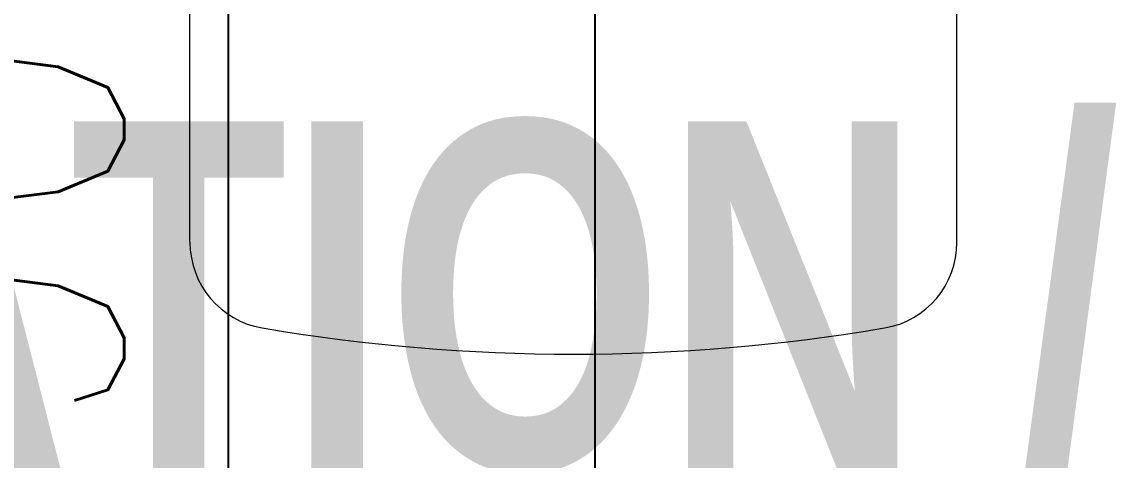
# Model space of a CAD drawing. Extents: x -560814 to 57327, y -29287 to 19916.
# Drawn here: x 41846 to 42476, y -6805 to -6553 of the extents above; entities that cross this region are included whole.
import ezdxf

# ---------------------------------------------------------------- set-up
doc = ezdxf.new("R2010")
doc.units = 0
doc.header["$LTSCALE"] = 0.25
doc.linetypes.add('DASHDOT', pattern=[25.4, 12.7, -6.35, 0, -6.35])
for name, color, linetype, lineweight in [('01-First Floor$0$72_EGR_BASE_TEXT', 252, 'Continuous', 5), ('01-First Floor$0$LOADING', 253, 'Continuous', 5), ('E-LITE-CLNG-CNDT', 6, 'DASHDOT', 35), ('T-DATA-DIM', 251, 'DASHDOT', 25)]:
    doc.layers.add(name, color=color, linetype=linetype, lineweight=lineweight)
doc.layers.add('01-First Floor$0$FALSE CEILING', color=251, linetype='Continuous')
doc.styles.add('01-First Floor$0$X3G_ENTITY_9EC9', font='swisscl.ttf', dxfattribs={"height": 0.2})
doc.styles.add('DC_SIMPLEX', font='SIMPLEX.shx', dxfattribs={"width": 0.7})
doc.dimstyles.new('DevCad-MM', dxfattribs={"dimscale": 0.01, "dimtxt": 2, "dimasz": 2, "dimexe": 1, "dimexo": 1, "dimgap": 0.6, "dimtad": 1, "dimdec": 0, "dimrnd": 10, "dimzin": 1, "dimdsep": 46, "dimtxsty": 'DC_SIMPLEX', "dimblk1": 'OBLIQUE', "dimblk2": 'OBLIQUE', "dimsah": 1, "dimcen": 3, "dimclrd": 256, "dimclre": 256, "dimclrt": 45, "dimadec": 0, "dimazin": 0, "dimtfac": 1, "dimtdec": 0, "dimtix": 1, "dimtmove": 2, "dimatfit": 2, "dimldrblk": 'OBLIQUE', "dimfxl": 1, "dimtolj": 1, "dimtzin": 0, "dimarcsym": 0})

# ---------------------------------------------------------------- blocks, each defined once
blk = doc.blocks.new('01-First Floor$0$GF21018-P')
at = {"color": 0}
for p, q in [((-0.2207, 0.47563), (-0.2207, 0.0675)), ((0.22049, 0.47563), (0.22049, 0.0675))]:
    blk.add_line(p, q, dxfattribs=at)
for centre, radius, start, end in [((-0.0001, -0.52948), 1.06948, 80.36712, 99.63288), ((-0.1707, 0.47563), 0.05, 99.63288, 180), ((0.17049, 0.47563), 0.05, 0, 80.36712)]:
    blk.add_arc(centre, radius, start, end, dxfattribs=at)
blk = doc.blocks.new('01-First Floor')
at = {"layer": '01-First Floor$0$FALSE CEILING', "linetype": 'Continuous'}
blk.add_line((42176, -9440), (42176, -6200), dxfattribs=at)
at = {"layer": '01-First Floor$0$LOADING', "extrusion": (2.24021e-05, 7.77426e-06, 1), "xscale": 1000, "yscale": 1000, "zscale": 1000, "rotation": 179.9985892349693}
blk.add_blockref('01-First Floor$0$GF21018-P', (42163.48, -6204.02, 0.83), dxfattribs=at)
at = {"layer": '01-First Floor$0$72_EGR_BASE_TEXT', "insert": (40530.24, -6610), "char_height": 200, "width": 4223.97, "attachment_point": 2, "style": '01-First Floor$0$X3G_ENTITY_9EC9'}
blk.add_mtext('{\\fSwis721 LtCn BT|b1|i0|c0|p34;EAR, NOSE, THROAT CONSULTATION / EXAMINATION ROOM}', dxfattribs=at)
blk = doc.blocks.new('_OBLIQUE')
at = {"color": 0, "linetype": 'ByBlock'}
blk.add_line((-0.5, -0.5), (0.5, 0.5), dxfattribs=at)
blk = doc.blocks.new('*D457')
at = {"layer": 'Defpoints', "color": 0, "linetype": 'Continuous', "transparency": 16777216}
for p in [(41965.18, -6200), (42472.91, -6200), (42472.91, -7389.22)]:
    blk.add_point(p, dxfattribs=at)
at = {"layer": 'T-DATA-DIM', "linetype": 'Continuous', "lineweight": -2, "transparency": 16777216}
for p, q in [((42372.91, -6200), (41865.18, -6200)), ((41965.18, -7389.22), (41965.18, -6200)), ((42372.91, -7389.22), (41865.18, -7389.22))]:
    blk.add_line(p, q, dxfattribs=at)
at = {"layer": 'T-DATA-DIM', "linetype": 'Continuous', "lineweight": -2, "transparency": 16777216, "xscale": 200, "yscale": 200, "zscale": 200}
for p, rotation in [((41965.18, -6200), 90), ((41965.18, -7389.22), 270)]:
    blk.add_blockref('_OBLIQUE', p, dxfattribs=dict(at, rotation=rotation))
at = {"layer": 'T-DATA-DIM', "color": 45, "linetype": 'Continuous', "transparency": 16777216, "insert": (41805.18, -6794.61), "char_height": 200, "attachment_point": 5, "rotation": 90, "style": 'DC_SIMPLEX'}
blk.add_mtext('\\A1;1190', dxfattribs=at)

msp = doc.modelspace()

# ---------------------------------------------------------------- block references
at = {"layer": 'E-LITE-CLNG-CNDT'}
msp.add_blockref('01-First Floor', (0, 0), dxfattribs=at)

# ---------------------------------------------------------------- dimensions: what is measured, and where the dimension line sits
at = {"layer": 'T-DATA-DIM', "linetype": 'Continuous'}
dim = msp.add_linear_dim(base=(41965.18, -6200), p1=(42472.91, -7389.22), p2=(42472.91, -6200), angle=90, dimstyle='DevCad-MM', dxfattribs=at)
dim.commit()
dim.dimension.update_dxf_attribs({"geometry": '*D457', "text_midpoint": (41805.18, -6794.61)})

doc.saveas('drawing.dxf')
